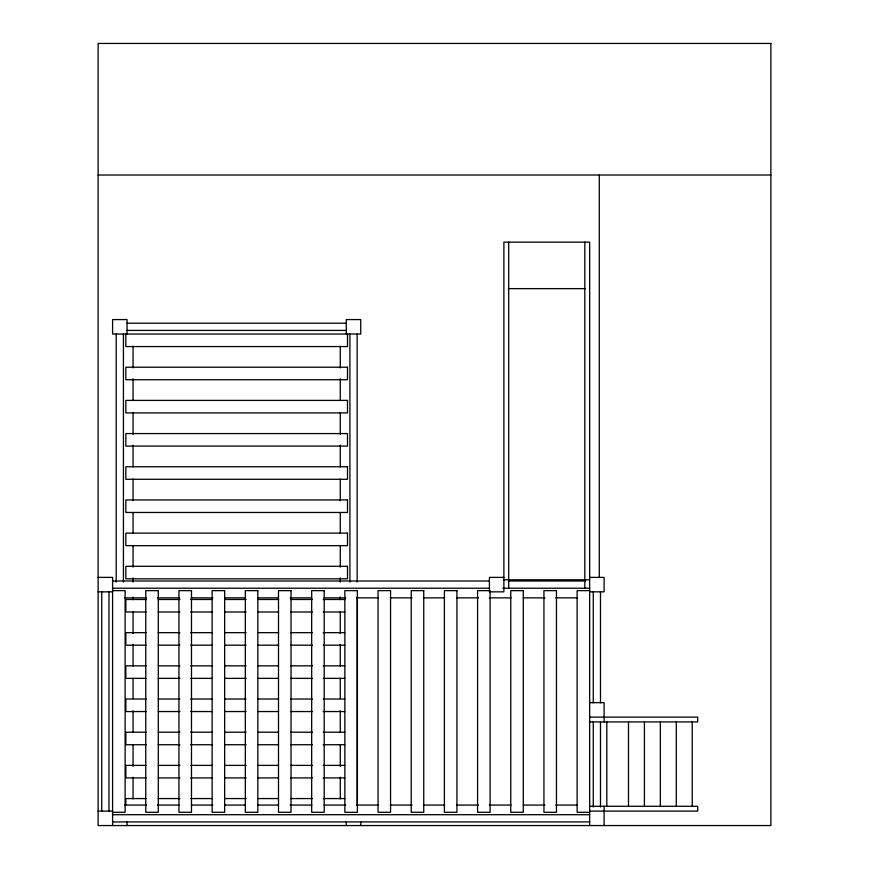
<?xml version="1.0" encoding="UTF-8"?>
<svg xmlns="http://www.w3.org/2000/svg" width="869" height="869" viewBox="0 0 869 869"><rect width="100%" height="100%" fill="white"/><g stroke="black" fill="none" stroke-linecap="round" stroke-linejoin="round"><path stroke-width="1.3" d="M98.132 175.017L770.868 175.017M508.354 288.627L585.174 288.627M127.048 323.192L346.296 323.192M127.048 330.416L346.296 330.416M98.132 577.385L112.59 577.385L112.59 825.55M503.879 577.385L489.421 577.385L489.421 591.843L503.879 591.843L503.879 242.158L589.649 242.158L589.649 825.55M589.649 577.385L604.107 577.385L604.107 591.843L589.649 591.843M503.879 579.797L589.649 579.797M112.59 580.992L489.421 580.992M508.332 580.992L585.587 580.992M112.59 588.226L489.421 588.226M502.912 588.226L589.649 588.226M112.59 590.638L125.125 590.638L125.125 812.298L112.59 812.298M490.105 590.638L477.581 590.638L477.581 812.298L490.105 812.298L490.105 591.985M589.649 590.638L577.125 590.638L577.125 812.298L589.649 812.298M98.132 591.843L112.59 591.843M124.788 597.861L146.47 597.861M157.311 597.861L179.003 597.861M191.202 597.861L212.883 597.861M225.082 597.861L245.406 597.861M257.604 597.861L277.939 597.861M290.137 597.861L311.819 597.861M324.018 597.861L345.699 597.861M356.54 597.861L378.221 597.861M390.42 597.861L412.112 597.861M424.311 597.861L444.635 597.861M456.833 597.861L478.515 597.861M489.356 597.861L511.048 597.861M523.236 597.861L544.928 597.861M555.769 597.861L577.451 597.861M146.111 599.48L125.842 599.48L125.842 612.004L146.111 612.004M158.277 599.48L179.905 599.48M190.724 599.48L212.34 599.48M224.506 599.48L246.133 599.48M258.299 599.48L278.58 599.48M290.735 599.48L312.362 599.48M323.181 599.48L344.808 599.48M158.277 612.004L179.905 612.004M190.724 612.004L212.34 612.004M224.506 612.004L246.133 612.004M258.299 612.004L278.58 612.004M290.735 612.004L312.362 612.004M323.181 612.004L344.808 612.004M146.111 632.665L125.842 632.665L125.842 645.189L146.111 645.189M158.277 632.665L179.905 632.665M190.724 632.665L212.34 632.665M224.506 632.665L246.133 632.665M258.299 632.665L278.58 632.665M290.735 632.665L312.362 632.665M323.181 632.665L344.808 632.665M158.277 645.189L179.905 645.189M190.724 645.189L212.34 645.189M224.506 645.189L246.133 645.189M258.299 645.189L278.58 645.189M290.735 645.189L312.362 645.189M323.181 645.189L344.808 645.189M146.111 665.839L125.842 665.839L125.842 678.374L146.111 678.374M158.277 665.839L179.905 665.839M190.724 665.839L212.34 665.839M224.506 665.839L246.133 665.839M258.299 665.839L278.58 665.839M290.735 665.839L312.362 665.839M323.181 665.839L344.808 665.839M158.277 678.374L179.905 678.374M190.724 678.374L212.34 678.374M224.506 678.374L246.133 678.374M258.299 678.374L278.58 678.374M290.735 678.374L312.362 678.374M323.181 678.374L344.808 678.374M146.111 699.024L125.842 699.024L125.842 711.548L146.111 711.548M158.277 699.024L179.905 699.024M190.724 699.024L212.34 699.024M224.506 699.024L246.133 699.024M258.299 699.024L278.58 699.024M290.735 699.024L312.362 699.024M323.181 699.024L344.808 699.024M589.649 702.673L604.107 702.673L604.107 721.943M158.277 711.548L179.905 711.548M190.724 711.548L212.34 711.548M224.506 711.548L246.133 711.548M258.299 711.548L278.58 711.548M290.735 711.548L312.362 711.548M323.181 711.548L344.808 711.548M589.649 717.131L697.72 717.131L697.72 721.943L589.649 721.943M146.111 732.209L125.842 732.209L125.842 744.733L146.111 744.733M158.277 732.209L179.905 732.209M190.724 732.209L212.34 732.209M224.506 732.209L246.133 732.209M258.299 732.209L278.58 732.209M290.735 732.209L312.362 732.209M323.181 732.209L344.808 732.209M158.277 744.733L179.905 744.733M190.724 744.733L212.34 744.733M224.506 744.733L246.133 744.733M258.299 744.733L278.58 744.733M290.735 744.733L312.362 744.733M323.181 744.733L344.808 744.733M146.111 765.383L125.842 765.383L125.842 777.918L146.111 777.918M158.277 765.383L179.905 765.383M190.724 765.383L212.34 765.383M224.506 765.383L246.133 765.383M258.299 765.383L278.58 765.383M290.735 765.383L312.362 765.383M323.181 765.383L344.808 765.383M158.277 777.918L179.905 777.918M190.724 777.918L212.34 777.918M224.506 777.918L246.133 777.918M258.299 777.918L278.58 777.918M290.735 777.918L312.362 777.918M323.181 777.918L344.808 777.918M146.111 798.568L125.842 798.568L125.842 804.824M158.277 798.568L179.905 798.568M190.724 798.568L212.34 798.568M224.506 798.568L246.133 798.568M258.299 798.568L278.58 798.568M290.735 798.568L312.362 798.568M323.181 798.568L344.808 798.568M124.788 805.074L146.47 805.074M157.311 805.074L179.003 805.074M191.202 805.074L212.883 805.074M225.082 805.074L245.406 805.074M257.604 805.074L277.939 805.074M290.137 805.074L311.819 805.074M324.018 805.074L345.699 805.074M356.54 805.074L378.221 805.074M390.42 805.074L412.112 805.074M424.311 805.074L444.635 805.074M456.833 805.074L478.515 805.074M489.356 805.074L511.048 805.074M523.236 805.074L544.928 805.074M555.769 805.074L577.451 805.074M589.649 806.28L697.72 806.28L697.72 811.092L589.649 811.092M98.132 811.092L112.59 811.092M112.59 814.709L589.649 814.709M112.59 821.933L589.649 821.933M692.224 721.943L692.224 806.28M676.288 721.943L676.288 806.28M660.353 721.943L660.353 806.28M644.429 721.943L644.429 806.28M628.493 721.943L628.493 806.28M606.812 721.943L606.812 806.28M604.107 806.28L604.107 825.55M600.49 591.843L600.49 702.815M600.49 721.77L600.49 807.029M599.284 175.017L599.284 577.537M593.266 591.843L593.266 702.815M593.266 721.77L593.266 807.029M584.826 242.158L584.826 588.226M508.691 242.158L508.691 588.226M360.754 821.607L360.754 825.55M357.148 334.033L357.148 582.056M357.148 596.96L357.148 805.672M349.914 334.033L349.914 582.056M347.502 334.033L347.502 346.568L125.842 346.568L125.842 334.033M346.296 334.033L346.296 319.575L360.754 319.575L360.754 334.033L112.59 334.033L112.59 319.575L127.048 319.575L127.048 334.033M346.296 821.607L346.296 825.55M340.279 346.231L340.279 367.913M340.279 378.754L340.279 400.446M340.279 412.645L340.279 434.326M340.279 445.167L340.279 466.849M340.279 479.047L340.279 500.74M340.279 512.927L340.279 533.262M340.279 545.46L340.279 567.142M340.279 577.983L340.279 582.056M340.279 596.96L340.279 599.675M340.279 611.863L340.279 633.555M340.279 644.396L340.279 666.078M340.279 678.276L340.279 698.6M340.279 710.799L340.279 732.491M340.279 744.69L340.279 766.371M340.279 777.212L340.279 798.893M133.066 346.231L133.066 367.913M133.066 378.754L133.066 400.446M133.066 412.645L133.066 434.326M133.066 445.167L133.066 466.849M133.066 479.047L133.066 500.74M133.066 512.927L133.066 533.262M133.066 545.46L133.066 567.142M133.066 577.983L133.066 582.056M133.066 596.96L133.066 599.675M133.066 611.863L133.066 633.555M133.066 644.396L133.066 666.078M133.066 678.276L133.066 698.6M133.066 710.799L133.066 732.491M133.066 744.69L133.066 766.371M133.066 777.212L133.066 798.893M127.048 821.607L127.048 825.55M123.431 334.033L123.431 582.056M116.207 334.033L116.207 582.056M108.973 591.843L108.973 811.092M101.749 591.843L101.749 811.092M770.868 43.45L98.132 43.45L98.132 825.55L770.868 825.55L770.868 43.45M347.502 367.218L125.842 367.218L125.842 379.742L347.502 379.742L347.502 367.218M347.502 400.392L125.842 400.392L125.842 412.927L347.502 412.927L347.502 400.392M347.502 433.577L125.842 433.577L125.842 446.101L347.502 446.101L347.502 433.577M347.502 466.762L125.842 466.762L125.842 479.286L347.502 479.286L347.502 466.762M347.502 499.936L125.842 499.936L125.842 512.471L347.502 512.471L347.502 499.936M347.502 533.121L125.842 533.121L125.842 545.645L347.502 545.645L347.502 533.121M347.502 566.295L125.842 566.295L125.842 578.83L347.502 578.83L347.502 566.295M158.299 590.638L145.775 590.638L145.775 812.298L158.299 812.298L158.299 590.638M191.484 590.638L178.949 590.638L178.949 812.298L191.484 812.298L191.484 590.638M224.658 590.638L212.134 590.638L212.134 812.298L224.658 812.298L224.658 590.638M257.843 590.638L245.319 590.638L245.319 812.298L257.843 812.298L257.843 590.638M291.028 590.638L278.493 590.638L278.493 812.298L291.028 812.298L291.028 590.638M324.202 590.638L311.678 590.638L311.678 812.298L324.202 812.298L324.202 590.638M357.387 590.638L344.852 590.638L344.852 812.298L357.387 812.298L357.387 590.638M390.561 590.638L378.037 590.638L378.037 812.298L390.561 812.298L390.561 590.638M423.746 590.638L411.222 590.638L411.222 812.298L423.746 812.298L423.746 590.638M456.931 590.638L444.396 590.638L444.396 812.298L456.931 812.298L456.931 590.638M523.29 590.638L510.755 590.638L510.755 812.298L523.29 812.298L523.29 590.638M556.464 590.638L543.94 590.638L543.94 812.298L556.464 812.298L556.464 590.638"/></g></svg>
